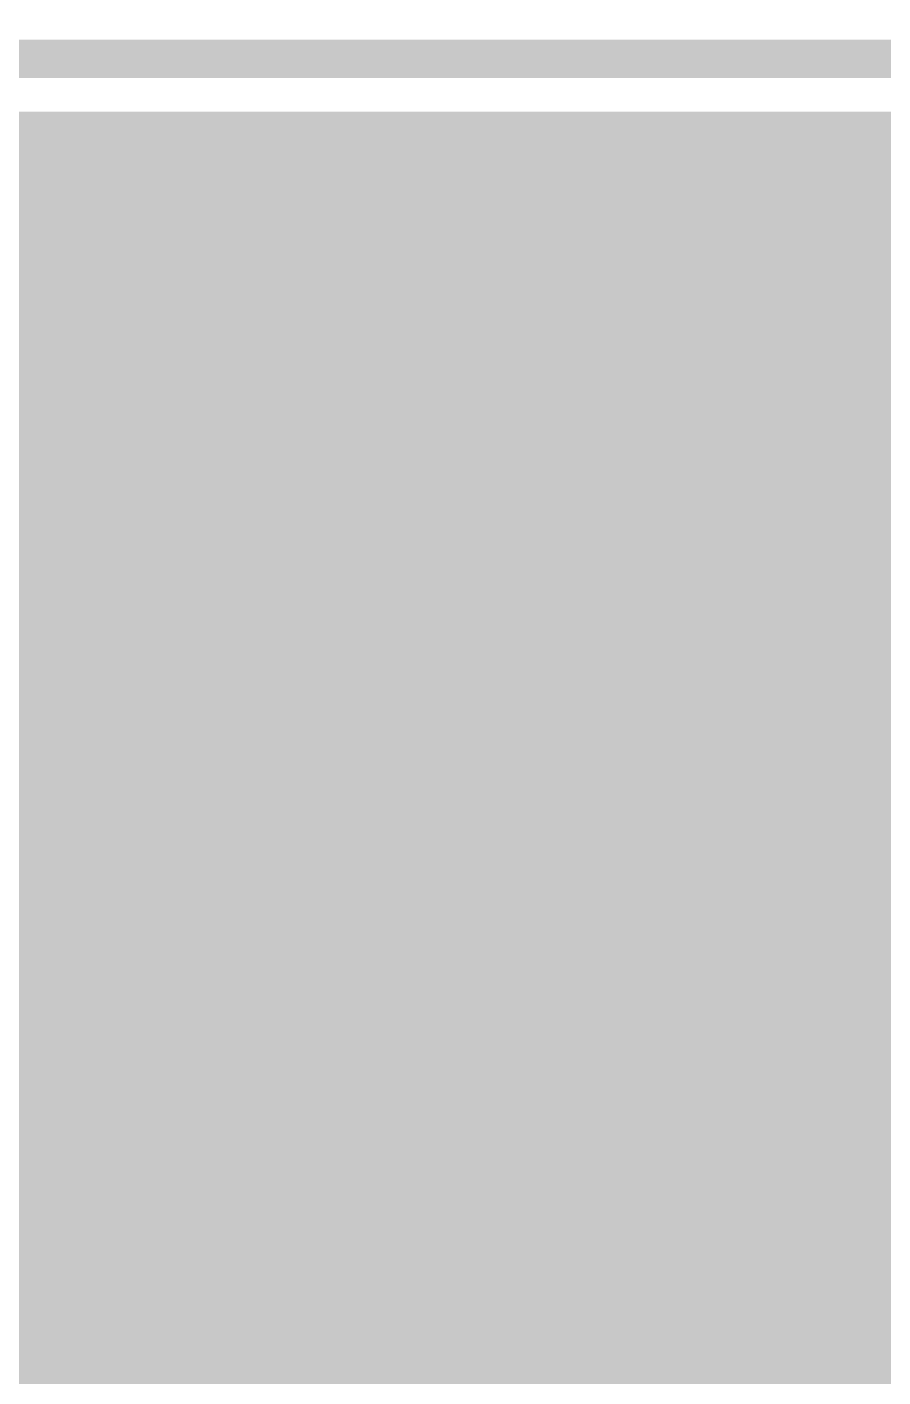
# Model space of a CAD drawing. Extents: x -72 to 72, y -47 to 50.
# Drawn here: x 50.36 to 55.99, y 9.32 to 18.21 of the extents above; entities that cross this region are included whole.
import ezdxf

# ---------------------------------------------------------------- set-up
doc = ezdxf.new("R2010")
doc.units = 0
doc.header["$MEASUREMENT"] = 0
doc.layers.get('0').update_dxf_attribs({"linetype": 'CONTINUOUS'})
for name, color, linetype in [('22-303-0_BOT', 7, 'CONTINUOUS'), ('22-303-0_DRD', 7, 'CONTINUOUS'), ('22-303-0_GND', 6, 'CONTINUOUS'), ('22-303-0_IN1', 4, 'CONTINUOUS'), ('22-303-0_IN2', 3, 'CONTINUOUS'), ('22-303-0_PWR', 5, 'CONTINUOUS'), ('22-303-0_SMB', 10, 'CONTINUOUS'), ('22-303-0_SMT', 14, 'CONTINUOUS'), ('22-303-0_SPB', 9, 'CONTINUOUS'), ('22-303-0_SPT', 12, 'CONTINUOUS'), ('22-303-0_SSB', 11, 'CONTINUOUS'), ('22-303-0_SST', 13, 'CONTINUOUS'), ('22-303-0_TOP', 8, 'CONTINUOUS'), ('THRUHOLE_TAP', 7, 'CONTINUOUS')]:
    doc.layers.add(name, color=color, linetype=linetype)

# ---------------------------------------------------------------- blocks, each defined once
blk = doc.blocks.new('RECTANGLE_9')
blk.add_solid([(0.508, 0.9017), (0.508, -0.9017), (-0.508, 0.9017), (-0.508, -0.9017)])
blk = doc.blocks.new('ROUND_48')
at = {"const_width": 0.29972}
blk.add_lwpolyline([(-0.14986, 0, 1), (0.14986, 0, 1)], format="xyb", close=True, dxfattribs=at)
blk = doc.blocks.new('ROUND_83')
at = {"const_width": 0.50038}
blk.add_lwpolyline([(-0.25019, 0, 1), (0.25019, 0, 1)], format="xyb", close=True, dxfattribs=at)
blk = doc.blocks.new('RECTANGLE_7')
blk.add_solid([(0.8001, 1.6002), (0.8001, -1.6002), (-0.8001, 1.6002), (-0.8001, -1.6002)])
blk = doc.blocks.new('RECTANGLE_35')
blk.add_solid([(0.82423, 0.22479), (0.82423, -0.22479), (-0.82423, 0.22479), (-0.82423, -0.22479)])
blk = doc.blocks.new('ROUND_95')
at = {"const_width": 0.10033}
blk.add_lwpolyline([(-0.050164, 0, 1), (0.050164, 0, 1)], format="xyb", close=True, dxfattribs=at)

msp = doc.modelspace()

# ---------------------------------------------------------------- linework, layer by layer
at = {"layer": '22-303-0_BOT'}
for points, const_width in [([(70.612, 16.891), (45.339, 16.891)], 0.254), ([(50.419, 16.891), (50.419, -4.953)], 0.254), ([(50.6476, 16.891), (50.6476, -4.953)], 0.254), ([(50.8762, 16.891), (50.8762, -4.953)], 0.254), ([(51.1048, 16.891), (51.1048, -4.953)], 0.254), ([(51.3334, 16.891), (51.3334, -4.953)], 0.254), ([(51.562, 16.891), (51.562, -4.953)], 0.254), ([(51.7906, 16.891), (51.7906, -4.953)], 0.254), ([(52.0192, 16.891), (52.0192, -4.953)], 0.254), ([(52.2478, 16.891), (52.2478, 15.77594)], 0.254), ([(52.4764, 16.891), (52.4764, 16.10868)], 0.254), ([(52.705, 16.891), (52.705, 16.21282)], 0.254), ([(52.9336, 16.891), (52.9336, 16.21536)], 0.254), ([(53.1622, 16.891), (53.1622, 16.12646)], 0.254), ([(53.3908, 16.891), (53.3908, 15.85214)], 0.254), ([(53.6194, 16.891), (53.6194, 13.7668)], 0.254), ([(53.848, 16.891), (53.848, 13.81252)], 0.254), ([(54.0766, 16.891), (54.0766, 14.5415)], 0.254), ([(54.3052, 16.891), (54.3052, 14.5415)], 0.254), ([(54.5338, 16.891), (54.5338, 14.5415)], 0.254), ([(54.7624, 16.891), (54.7624, 14.5415)], 0.254), ([(54.991, 16.891), (54.991, 14.5415)], 0.254), ([(55.2196, 16.891), (55.2196, 14.5415)], 0.254), ([(55.4482, 16.891), (55.4482, 14.5415)], 0.254), ([(55.6768, 16.891), (55.6768, 2.4765)], 0.254), ([(55.9054, 16.891), (55.9054, 2.4765)], 0.254), ([(70.612, 16.764), (42.5704, 16.764)], 0.254), ([(57.88152, 16.5354), (42.5704, 16.5354)], 0.254), ([(57.64276, 16.3068), (42.5704, 16.3068)], 0.254), ([(52.43576, 16.0782), (42.5704, 16.0782)], 0.254), ([(57.56656, 16.0782), (53.22824, 16.0782)], 0.254), ([(52.2732, 15.8496), (42.5704, 15.8496)], 0.254), ([(57.5818, 15.8496), (53.3908, 15.8496)], 0.254), ([(52.22748, 15.621), (42.5704, 15.621)], 0.254), ([(57.6961, 15.621), (53.43652, 15.621)], 0.254), ([(52.2478, 15.46606), (52.2478, 7.26694)], 0.254), ([(52.2732, 15.3924), (42.5704, 15.3924)], 0.254), ([(57.71896, 15.3924), (53.3908, 15.3924)], 0.254), ([(53.3908, 15.38986), (53.3908, 13.60424)], 0.254), ([(52.43576, 15.1638), (42.5704, 15.1638)], 0.254), ([(52.4764, 15.13078), (52.4764, 7.59968)], 0.254), ([(53.1622, 15.113), (53.1622, 11.49858)], 0.254), ([(57.58688, 15.1638), (53.22824, 15.1638)], 0.254), ([(52.705, 15.02918), (52.705, 7.70382)], 0.254), ([(52.9336, 15.0241), (52.9336, 11.36904)], 0.254), ([(57.56402, 14.9352), (42.5704, 14.9352)], 0.254), ([(57.63006, 14.7066), (42.5704, 14.7066)], 0.254), ([(54.0258, 14.478), (42.5704, 14.478)], 0.254), ([(55.6514, 14.5415), (54.0258, 14.5415)], 0.254), ([(54.0258, 14.5415), (54.0258, 13.8303)], 0.254), ([(55.6514, 14.5415), (55.6514, 12.1285)], 0.254), ([(57.3786, 14.478), (55.6514, 14.478)], 0.254), ([(54.0258, 14.2494), (42.5704, 14.2494)], 0.254), ([(57.3786, 14.2494), (55.6514, 14.2494)], 0.254), ([(54.0258, 14.0208), (42.5704, 14.0208)], 0.254), ([(57.3786, 14.0208), (55.6514, 14.0208)], 0.254), ([(53.69306, 13.7922), (42.5704, 13.7922)], 0.254), ([(54.0258, 13.8303), (53.975, 13.8303)], 0.254), ([(57.3786, 13.7922), (55.6514, 13.7922)], 0.254), ([(53.35778, 13.5636), (44.05122, 13.5636)], 0.254), ([(57.3786, 13.5636), (55.6514, 13.5636)], 0.254), ([(54.8386, 13.335), (53.975, 13.335), (53.848, 13.208)], 0.381), ([(53.25618, 13.335), (44.23664, 13.335)], 0.254), ([(57.3786, 13.335), (55.6514, 13.335)], 0.254), ([(53.2511, 13.1064), (44.29252, 13.1064)], 0.254), ([(57.3786, 13.1064), (55.6514, 13.1064)], 0.254), ([(53.34, 12.8778), (44.25696, 12.8778)], 0.254), ([(57.3786, 12.8778), (55.6514, 12.8778)], 0.254), ([(53.3908, 12.81176), (53.3908, 11.52398)], 0.254), ([(53.61686, 12.6492), (44.10964, 12.6492)], 0.254), ([(53.6194, 12.6492), (53.6194, 11.45794)], 0.254), ([(53.848, 12.60348), (53.848, 11.24966)], 0.254), ([(54.0258, 12.62888), (54.0258, 12.1285)], 0.254), ([(57.3786, 12.6492), (55.6514, 12.6492)], 0.254), ([(54.0258, 12.4206), (43.77436, 12.4206)], 0.254), ([(57.3786, 12.4206), (55.6514, 12.4206)], 0.254), ([(54.0258, 12.192), (43.77182, 12.192)], 0.254), ([(57.3786, 12.192), (55.6514, 12.192)], 0.254), ([(55.6514, 12.1285), (54.0258, 12.1285)], 0.254), ([(54.0766, 12.1285), (54.0766, 11.3665)], 0.254), ([(54.3052, 12.1285), (54.3052, 11.3665)], 0.254), ([(54.5338, 12.1285), (54.5338, 11.3665)], 0.254), ([(54.7624, 12.1285), (54.7624, 11.3665)], 0.254), ([(54.991, 12.1285), (54.991, 11.3665)], 0.254), ([(55.2196, 12.1285), (55.2196, 11.3665)], 0.254), ([(55.4482, 12.1285), (55.4482, 11.3665)], 0.254), ([(70.612, 11.9634), (44.13504, 11.9634)], 0.254), ([(70.612, 11.7348), (44.26458, 11.7348)], 0.254), ([(53.18506, 11.5062), (44.28998, 11.5062)], 0.254), ([(70.612, 11.5062), (53.49494, 11.5062)], 0.254), ([(55.6514, 11.3665), (54.0258, 11.3665)], 0.254), ([(54.0258, 11.3665), (54.0258, 10.93724)], 0.254), ([(55.6514, 11.3665), (55.6514, 8.9535)], 0.254), ([(52.84978, 11.2776), (44.22394, 11.2776)], 0.254), ([(54.0258, 11.2776), (53.82768, 11.2776)], 0.254), ([(57.3786, 11.2776), (55.6514, 11.2776)], 0.254), ([(52.74818, 11.049), (44.01566, 11.049)], 0.254), ([(54.0258, 11.049), (53.93182, 11.049)], 0.254), ([(53.93436, 11.02614), (54.0258, 10.93724)], 0.254), ([(57.3786, 11.049), (55.6514, 11.049)], 0.254), ([(53.34, 10.922), (54.102, 10.16), (54.8386, 10.16)], 0.381), ([(52.7431, 10.8204), (44.00804, 10.8204)], 0.254), ([(57.3786, 10.8204), (55.6514, 10.8204)], 0.254), ([(52.832, 10.5918), (44.13758, 10.5918)], 0.254), ([(57.3786, 10.5918), (55.6514, 10.5918)], 0.254), ([(52.9336, 10.47496), (52.9336, 7.70636)], 0.254), ([(53.10886, 10.3632), (44.16298, 10.3632)], 0.254), ([(53.1622, 10.34288), (53.1622, 7.61746)], 0.254), ([(53.23332, 10.3251), (53.75148, 9.80948)], 0.254), ([(57.3786, 10.3632), (55.6514, 10.3632)], 0.254), ([(53.42636, 10.1346), (44.09694, 10.1346)], 0.254), ([(53.3908, 10.17016), (53.3908, 7.34314)], 0.254), ([(57.3786, 10.1346), (55.6514, 10.1346)], 0.254), ([(53.6194, 9.94156), (53.6194, 1.88722)], 0.254), ([(53.65496, 9.906), (44.41952, 9.906)], 0.254), ([(57.3786, 9.906), (55.6514, 9.906)], 0.254), ([(53.99024, 9.6774), (44.41952, 9.6774)], 0.254), ([(53.848, 9.73328), (53.848, 7.56666)], 0.254), ([(54.0258, 9.66978), (54.0258, 8.9535)], 0.254), ([(57.3786, 9.6774), (55.6514, 9.6774)], 0.254), ([(54.0258, 9.4488), (44.41952, 9.4488)], 0.254), ([(57.3786, 9.4488), (55.6514, 9.4488)], 0.254), ([(54.0258, 9.2202), (44.41952, 9.2202)], 0.254), ([(57.3786, 9.2202), (55.6514, 9.2202)], 0.254)]:
    msp.add_lwpolyline(points, dxfattribs=dict(at, const_width=const_width))
at = {"layer": '22-303-0_BOT', "const_width": 0.254}
for points in [[(52.832, 16.22552, 0.4142136), (52.22748, 15.621)], [(53.43652, 15.621, 0.4142136), (52.832, 16.22552)], [(52.22748, 15.621, 0.4142136), (52.832, 15.01648)], [(52.832, 15.01648, 0.4142136), (53.43652, 15.621)], [(53.84292, 13.81252, 0.4117554), (53.24348, 13.208)], [(53.975, 13.8303, 0.0610092), (53.85547, 13.81566)], [(53.24348, 13.208, 0.4142136), (53.848, 12.60348)], [(53.848, 12.60348, 0.074608), (54.02542, 12.6301)], [(53.34, 11.52652, 0.4142136), (52.73548, 10.922)], [(53.93436, 11.02614, 0.3642757), (53.34, 11.52652)], [(52.73548, 10.922, 0.3633124), (53.23332, 10.3251)], [(53.75148, 9.80948, 0.1591205), (54.02586, 9.67017)]]:
    msp.add_lwpolyline(points, format="xyb", dxfattribs=at)
at = {"layer": '22-303-0_DRD', "const_width": 0.254}
for points in [[(46.40072, 18.00098), (69.99986, 18.00098)], [(53.467, 16.256), (52.197, 14.986)], [(53.467, 14.986), (52.197, 16.256)], [(54.483, 13.843), (53.213, 12.573)], [(54.483, 12.573), (53.213, 13.843)], [(53.975, 11.557), (52.705, 10.287)], [(53.975, 10.287), (52.705, 11.557)], [(54.483, 9.398), (53.213, 8.128)], [(54.483, 8.128), (53.213, 9.398)], [(55.626, 9.398), (54.356, 8.128)], [(55.626, 8.128), (54.356, 9.398)]]:
    msp.add_lwpolyline(points, dxfattribs=at)
at = {"layer": '22-303-0_GND', "const_width": 0.254}
msp.add_lwpolyline([(46.40072, 18.00098), (69.99986, 18.00098)], dxfattribs=at)
at = {"layer": '22-303-0_IN1'}
for points, const_width in [([(34.163, 24.003), (41.783, 18.796), (43.561, 17.018), (60.452, 17.018), (60.79236, 16.6878), (60.79236, 15.19936)], 1.27), ([(34.163, 24.003), (41.783, 18.796), (43.561, 17.018), (60.452, 17.018), (60.79236, 16.6878), (60.79236, 15.19936)], 1.27), ([(61.595, 17.5006), (41.9227, 17.5006)], 0.254), ([(61.595, 17.526), (45.339, 17.526)], 0.254), ([(50.292, 17.526), (50.292, 14.732)], 0.254), ([(50.5206, 17.526), (50.5206, 14.732)], 0.254), ([(50.7492, 17.526), (50.7492, 14.732)], 0.254), ([(50.9778, 17.526), (50.9778, 14.732)], 0.254), ([(51.2064, 17.526), (51.2064, 14.732)], 0.254), ([(51.435, 17.526), (51.435, 14.732)], 0.254), ([(51.6636, 17.526), (51.6636, 14.732)], 0.254), ([(51.8922, 17.526), (51.8922, 14.732)], 0.254), ([(52.1208, 17.526), (52.1208, 14.732)], 0.254), ([(52.3494, 17.526), (52.3494, 15.98422)], 0.254), ([(52.578, 17.526), (52.578, 16.16964)], 0.254), ([(52.8066, 17.526), (52.8066, 16.22552)], 0.254), ([(53.0352, 17.526), (53.0352, 16.18996)], 0.254), ([(53.2638, 17.526), (53.2638, 16.04264)], 0.254), ([(53.4924, 17.526), (53.4924, 14.732)], 0.254), ([(53.721, 17.526), (53.721, 14.732)], 0.254), ([(53.9496, 17.526), (53.9496, 14.732)], 0.254), ([(54.1782, 17.526), (54.1782, 14.732)], 0.254), ([(54.4068, 17.526), (54.4068, 14.732)], 0.254), ([(54.6354, 17.526), (54.6354, 14.732)], 0.254), ([(54.864, 17.526), (54.864, 14.732)], 0.254), ([(55.0926, 17.526), (55.0926, 14.732)], 0.254), ([(55.3212, 17.526), (55.3212, 14.732)], 0.254), ([(55.5498, 17.526), (55.5498, 14.732)], 0.254), ([(55.7784, 17.526), (55.7784, 14.732)], 0.254), ([(56.007, 17.526), (56.007, 14.732)], 0.254), ([(61.595, 17.272), (42.25544, 17.272)], 0.254), ([(61.595, 17.0434), (42.58818, 17.0434)], 0.254), ([(61.595, 16.8148), (42.92092, 16.8148)], 0.254), ([(61.595, 16.5862), (43.25366, 16.5862)], 0.254), ([(61.595, 16.3576), (43.5864, 16.3576)], 0.254), ([(52.50434, 16.129), (43.91914, 16.129)], 0.254), ([(61.595, 16.129), (53.15966, 16.129)], 0.254), ([(52.29606, 15.9004), (44.25188, 15.9004)], 0.254), ([(61.595, 15.9004), (53.36794, 15.9004)], 0.254), ([(52.23002, 15.6718), (48.68164, 15.6718)], 0.254), ([(61.595, 15.6718), (53.43398, 15.6718)], 0.254), ([(52.25288, 15.4432), (48.82896, 15.4432)], 0.254), ([(61.595, 15.4432), (53.40858, 15.4432)], 0.254), ([(52.3494, 15.25778), (52.3494, 14.732)], 0.254), ([(52.38496, 15.2146), (48.86452, 15.2146)], 0.254), ([(53.2638, 15.19682), (53.2638, 14.732)], 0.254), ([(61.595, 15.2146), (53.27904, 15.2146)], 0.254), ([(52.578, 15.07236), (52.578, 14.732)], 0.254), ([(52.8066, 15.01648), (52.8066, 14.732)], 0.254), ([(53.0352, 15.05204), (53.0352, 14.732)], 0.254), ([(61.595, 14.986), (48.80864, 14.986)], 0.254), ([(56.769, 14.732), (48.58766, 14.732)], 0.254), ([(61.595, 14.7574), (48.62322, 14.7574)], 0.254)]:
    msp.add_lwpolyline(points, dxfattribs=dict(at, const_width=const_width))
at = {"layer": '22-303-0_IN1', "const_width": 0.254}
for points in [[(52.832, 16.22552, 0.4142136), (52.22748, 15.621)], [(53.43652, 15.621, 0.4142136), (52.832, 16.22552)], [(52.22748, 15.621, 0.4142136), (52.832, 15.01648)], [(52.832, 15.01648, 0.4142136), (53.43652, 15.621)]]:
    msp.add_lwpolyline(points, format="xyb", dxfattribs=at)
at = {"layer": '22-303-0_IN2'}
for points, const_width in [([(70.612, 16.891), (45.339, 16.891)], 0.254), ([(50.419, 16.891), (50.419, 16.6624)], 0.254), ([(50.6476, 16.891), (50.6476, 16.6624)], 0.254), ([(50.8762, 16.891), (50.8762, 16.6624)], 0.254), ([(51.1048, 16.891), (51.1048, 16.6624)], 0.254), ([(51.3334, 16.891), (51.3334, 16.6624)], 0.254), ([(51.562, 16.891), (51.562, 16.6624)], 0.254), ([(51.7906, 16.891), (51.7906, 16.6624)], 0.254), ([(52.0192, 16.891), (52.0192, 16.6624)], 0.254), ([(52.2478, 16.891), (52.2478, 16.65986)], 0.254), ([(52.4764, 16.891), (52.4764, 16.55064)], 0.254), ([(52.705, 16.891), (52.705, 16.32204)], 0.254), ([(52.9336, 16.891), (52.9336, 16.21536)], 0.254), ([(53.1622, 16.891), (53.1622, 16.12646)], 0.254), ([(53.3908, 16.891), (53.3908, 15.85214)], 0.254), ([(53.6194, 16.891), (53.6194, 13.7668)], 0.254), ([(53.848, 16.891), (53.848, 13.81252)], 0.254), ([(54.0766, 16.891), (54.0766, 13.7668)], 0.254), ([(54.3052, 16.891), (54.3052, 13.60424)], 0.254), ([(54.5338, 16.891), (54.5338, 7.81558)], 0.254), ([(54.7624, 16.891), (54.7624, 7.7343)], 0.254), ([(54.991, 16.891), (54.991, 7.7343)], 0.254), ([(55.2196, 16.891), (55.2196, 7.7343)], 0.254), ([(55.4482, 16.891), (55.4482, 7.7343)], 0.254), ([(55.6768, 16.891), (55.6768, 7.7343)], 0.254), ([(55.9054, 16.891), (55.9054, 7.7343)], 0.254), ([(70.612, 16.764), (44.13504, 16.764)], 0.254), ([(52.197, 16.6624), (47.117, 16.6624)], 0.254), ([(52.4891, 16.53794), (52.80152, 16.22552)], 0.254), ([(57.88152, 16.5354), (52.49164, 16.5354)], 0.254), ([(57.64276, 16.3068), (52.72024, 16.3068)], 0.254), ([(32.512, 5.08), (40.513, 5.08), (45.339, 9.906), (45.339, 14.478), (47.117, 16.256), (52.197, 16.256), (52.832, 15.621)], 0.2032), ([(52.832, 16.22552), (52.80156, 16.22475)], 0.254), ([(57.56656, 16.0782), (53.22824, 16.0782)], 0.254), ([(52.02936, 15.8496), (47.28464, 15.8496), (45.7454, 14.31036)], 0.254), ([(50.419, 15.8496), (50.419, 5.01904)], 0.254), ([(50.6476, 15.8496), (50.6476, 5.24764)], 0.254), ([(50.8762, 15.8496), (50.8762, 5.44576)], 0.254), ([(51.1048, 15.8496), (51.1048, 5.4864)], 0.254), ([(51.3334, 15.8496), (51.3334, 5.4864)], 0.254), ([(51.562, 15.8496), (51.562, 5.4864)], 0.254), ([(51.7906, 15.8496), (51.7906, 5.4864)], 0.254), ([(52.0192, 15.8496), (52.0192, 5.4864)], 0.254), ([(52.02936, 15.8496), (52.22748, 15.64894)], 0.254), ([(57.5818, 15.8496), (53.3908, 15.8496)], 0.254), ([(52.22748, 15.621), (47.05604, 15.621)], 0.254), ([(52.22748, 15.64894), (52.22684, 15.621)], 0.254), ([(57.6961, 15.621), (53.43652, 15.621)], 0.254), ([(52.2478, 15.46606), (52.2478, 7.26694)], 0.254), ([(52.2732, 15.3924), (46.82744, 15.3924)], 0.254), ([(57.71896, 15.3924), (53.3908, 15.3924)], 0.254), ([(53.3908, 15.38986), (53.3908, 13.60424)], 0.254), ([(52.43576, 15.1638), (46.59884, 15.1638)], 0.254), ([(52.4764, 15.13078), (52.4764, 7.59968)], 0.254), ([(53.1622, 15.113), (53.1622, 11.49858)], 0.254), ([(57.58688, 15.1638), (53.22824, 15.1638)], 0.254), ([(52.705, 15.02918), (52.705, 7.70382)], 0.254), ([(52.9336, 15.0241), (52.9336, 11.36904)], 0.254), ([(57.56402, 14.9352), (46.37024, 14.9352)], 0.254), ([(57.63006, 14.7066), (46.14164, 14.7066)], 0.254), ([(57.83834, 14.478), (45.91304, 14.478)], 0.254), ([(61.7601, 14.2494), (45.7454, 14.2494)], 0.254), ([(61.7601, 14.0208), (45.7454, 14.0208)], 0.254), ([(53.69306, 13.7922), (45.7454, 13.7922)], 0.254), ([(61.7601, 13.7922), (54.00294, 13.7922)], 0.254), ([(53.35778, 13.5636), (45.7454, 13.5636)], 0.254), ([(61.7601, 13.5636), (54.33568, 13.5636)], 0.254), ([(53.25618, 13.335), (45.7454, 13.335)], 0.254), ([(61.7601, 13.335), (54.43982, 13.335)], 0.254), ([(53.2511, 13.1064), (45.7454, 13.1064)], 0.254), ([(61.7601, 13.1064), (54.44236, 13.1064)], 0.254), ([(53.34, 12.8778), (45.7454, 12.8778)], 0.254), ([(61.7601, 12.8778), (54.35346, 12.8778)], 0.254), ([(53.3908, 12.81176), (53.3908, 11.52398)], 0.254), ([(54.3052, 12.81176), (54.3052, 7.84098)], 0.254), ([(53.61686, 12.6492), (45.7454, 12.6492)], 0.254), ([(53.6194, 12.6492), (53.6194, 11.45794)], 0.254), ([(53.848, 12.60348), (53.848, 11.24966)], 0.254), ([(54.0766, 12.6492), (54.0766, 7.77494)], 0.254), ([(61.7601, 12.6492), (54.07914, 12.6492)], 0.254), ([(61.7601, 12.4206), (45.7454, 12.4206)], 0.254), ([(67.11696, 12.192), (45.7454, 12.192)], 0.254), ([(66.88836, 11.9634), (45.7454, 11.9634)], 0.254), ([(64.24676, 11.7348), (45.7454, 11.7348)], 0.254), ([(53.18506, 11.5062), (45.7454, 11.5062)], 0.254), ([(64.01816, 11.5062), (53.49494, 11.5062)], 0.254), ([(52.84978, 11.2776), (45.7454, 11.2776)], 0.254), ([(63.78956, 11.2776), (53.82768, 11.2776)], 0.254), ([(52.74818, 11.049), (45.7454, 11.049)], 0.254), ([(63.56096, 11.049), (53.93182, 11.049)], 0.254), ([(52.7431, 10.8204), (45.7454, 10.8204)], 0.254), ([(63.33236, 10.8204), (53.93436, 10.8204)], 0.254), ([(52.832, 10.5918), (45.7454, 10.5918)], 0.254), ([(63.10376, 10.5918), (53.84546, 10.5918)], 0.254), ([(53.848, 10.59434), (53.848, 7.56666)], 0.254), ([(52.9336, 10.47496), (52.9336, 7.70636)], 0.254), ([(53.6194, 10.38606), (53.6194, 4.73964)], 0.254), ([(53.10886, 10.3632), (45.7454, 10.3632)], 0.254), ([(53.1622, 10.34288), (53.1622, 7.61746)], 0.254), ([(53.3908, 10.32002), (53.3908, 7.34314)], 0.254), ([(62.87516, 10.3632), (53.57114, 10.3632)], 0.254), ([(62.64656, 10.1346), (45.7454, 10.1346)], 0.254), ([(62.41796, 9.906), (45.7454, 9.906)], 0.254), ([(62.18936, 9.6774), (45.67428, 9.6774)], 0.254), ([(61.96076, 9.4488), (45.45584, 9.4488)], 0.254), ([(61.73216, 9.2202), (45.22724, 9.2202)], 0.254)]:
    msp.add_lwpolyline(points, dxfattribs=dict(at, const_width=const_width))
at = {"layer": '22-303-0_IN2', "const_width": 0.254}
for points in [[(52.48402, 16.54302, 0.1989124), (52.197, 16.66191)], [(53.43652, 15.621, 0.4142136), (52.832, 16.22552)], [(52.22748, 15.621, 0.4142136), (52.832, 15.01648)], [(52.832, 15.01648, 0.4142136), (53.43652, 15.621)], [(53.848, 13.81252, 0.4142136), (53.24348, 13.208)], [(54.45252, 13.208, 0.4142136), (53.848, 13.81252)], [(53.24348, 13.208, 0.4142136), (53.848, 12.60348)], [(53.848, 12.60348, 0.4142136), (54.45252, 13.208)], [(53.34, 11.52652, 0.4142136), (52.73548, 10.922)], [(53.94452, 10.922, 0.4142136), (53.34, 11.52652)], [(52.73548, 10.922, 0.4142136), (53.34, 10.31748)], [(53.34, 10.31748, 0.4142136), (53.94452, 10.922)]]:
    msp.add_lwpolyline(points, format="xyb", dxfattribs=at)
at = {"layer": '22-303-0_PWR', "const_width": 0.254}
msp.add_lwpolyline([(46.40072, 18.00098), (69.99986, 18.00098)], dxfattribs=at)
at = {"layer": '22-303-0_SMB', "const_width": 0.254}
for points in [[(52.07, 17.272), (43.18, 17.272), (43.18, 13.843)], [(50.3682, 17.272), (50.3682, -5.461)], [(50.5968, 17.272), (50.5968, -5.461)], [(50.8254, 17.272), (50.8254, -5.461)], [(51.054, 17.272), (51.054, -5.461)], [(51.2826, 17.272), (51.2826, -5.461)], [(51.5112, 17.272), (51.5112, -5.461)], [(51.7398, 17.272), (51.7398, -5.461)], [(51.9684, 17.272), (51.9684, -5.461)], [(52.07, 17.272), (52.07, 14.478)], [(52.07, 17.0434), (43.18, 17.0434)], [(52.07, 16.8148), (43.18, 16.8148)], [(52.07, 16.5862), (43.18, 16.5862)], [(52.07, 16.3576), (43.18, 16.3576)], [(52.07, 16.129), (43.18, 16.129)], [(52.07, 15.9004), (43.18, 15.9004)], [(52.07, 15.6718), (43.18, 15.6718)], [(52.07, 15.4432), (43.18, 15.4432)], [(52.07, 15.2146), (43.18, 15.2146)], [(52.07, 14.986), (43.18, 14.986)], [(52.07, 14.7574), (43.18, 14.7574)], [(52.07, 14.5288), (43.18, 14.5288)], [(53.086, 14.478), (52.07, 14.478)], [(52.197, 14.478), (52.197, 8.001)], [(52.4256, 14.478), (52.4256, 11.811)], [(52.6542, 14.478), (52.6542, 11.811)], [(52.8828, 14.478), (52.8828, 11.811)], [(53.086, 14.478), (53.086, 11.811)], [(53.086, 14.3002), (43.18, 14.3002)], [(53.086, 14.0716), (43.18, 14.0716)], [(53.086, 13.843), (44.577, 13.843)], [(53.086, 13.6144), (44.577, 13.6144)], [(53.086, 13.3858), (44.577, 13.3858)], [(53.086, 13.1572), (44.577, 13.1572)], [(53.086, 12.9286), (44.577, 12.9286)], [(53.086, 12.7), (44.577, 12.7)], [(53.086, 12.4714), (44.577, 12.4714)], [(53.086, 12.2428), (44.577, 12.2428)], [(53.086, 12.0142), (44.577, 12.0142)], [(52.324, 11.811), (52.324, 8.001)], [(53.086, 11.811), (52.324, 11.811)], [(52.324, 11.7856), (44.577, 11.7856)], [(52.324, 11.557), (44.577, 11.557)], [(52.324, 11.3284), (44.577, 11.3284)], [(52.324, 11.0998), (44.577, 11.0998)], [(52.324, 10.8712), (44.577, 10.8712)], [(52.324, 10.6426), (44.577, 10.6426)], [(52.324, 10.414), (44.577, 10.414)], [(52.324, 10.1854), (44.577, 10.1854)], [(52.324, 9.9568), (44.577, 9.9568)], [(52.324, 9.7282), (44.577, 9.7282)], [(52.324, 9.4996), (44.577, 9.4996)], [(52.324, 9.271), (44.577, 9.271)]]:
    msp.add_lwpolyline(points, dxfattribs=at)
at = {"layer": '22-303-0_SSB', "const_width": 0.1524}
for points in [[(59.182, 11.938), (59.182, 14.732), (53.848, 14.732), (53.848, 11.938), (59.182, 11.938)], [(59.182, 8.763), (59.182, 11.557), (53.848, 11.557), (53.848, 8.763), (59.182, 8.763)]]:
    msp.add_lwpolyline(points, dxfattribs=at)
at = {"layer": '22-303-0_SST'}
for points, const_width in [([(52.48402, 7.84098), (52.48402, 16.28902), (46.95952, 16.28902), (46.6344, 15.9639), (46.30928, 16.28902), (44.3611, 16.28902), (44.03598, 15.9639), (44.03598, 7.84098), (52.48402, 7.84098)], 0.20066), ([(55.38724, 15.70736), (55.38724, 15.99692), (54.51602, 15.99692), (53.21808, 14.69898), (53.21808, 9.40308), (55.3974, 9.40308), (55.3974, 9.74344)], 0.1524)]:
    msp.add_lwpolyline(points, dxfattribs=dict(at, const_width=const_width))
at = {"layer": '22-303-0_SST', "const_width": 0.1524}
for points in [[(56.515, 15.8496, 0.4142136), (53.3654, 12.7)], [(53.3654, 12.7, 0.4142136), (56.515, 9.5504)]]:
    msp.add_lwpolyline(points, format="xyb", dxfattribs=at)
at = {"layer": '22-303-0_TOP'}
for points, const_width in [([(62.865, 13.335), (62.865, 16.256), (61.849, 17.272), (55.245, 17.272), (53.975, 16.002), (53.975, 15.24), (53.07584, 14.34084), (51.31054, 14.34084)], 0.381), ([(54.16296, 16.891), (45.339, 16.891)], 0.254), ([(50.419, 16.891), (50.419, 16.16964)], 0.254), ([(50.6476, 16.891), (50.6476, 16.16964)], 0.254), ([(50.8762, 16.891), (50.8762, 16.16964)], 0.254), ([(51.1048, 16.891), (51.1048, 16.16964)], 0.254), ([(51.3334, 16.891), (51.3334, 16.16964)], 0.254), ([(51.562, 16.891), (51.562, 16.16964)], 0.254), ([(51.7906, 16.891), (51.7906, 16.16964)], 0.254), ([(52.0192, 16.891), (52.0192, 16.16964)], 0.254), ([(52.2478, 16.891), (52.2478, 16.16964)], 0.254), ([(52.4764, 16.891), (52.4764, 16.10868)], 0.254), ([(52.705, 16.891), (52.705, 16.21282)], 0.254), ([(52.9336, 16.891), (52.9336, 16.21536)], 0.254), ([(53.1622, 16.891), (53.1622, 16.12646)], 0.254), ([(53.3908, 16.891), (53.3908, 15.85214)], 0.254), ([(53.6194, 16.891), (53.6194, 16.34744)], 0.254), ([(54.16296, 16.891), (53.62956, 16.35506)], 0.254), ([(53.848, 16.891), (53.848, 16.57604)], 0.254), ([(54.0766, 16.891), (54.0766, 16.80464)], 0.254), ([(54.03596, 16.764), (44.00804, 16.764)], 0.254), ([(53.80736, 16.5354), (44.23664, 16.5354)], 0.254), ([(53.58384, 16.3068), (44.46524, 16.3068)], 0.254), ([(52.4383, 16.16964), (50.18024, 16.16964)], 0.254), ([(51.31054, 16.16964), (51.31054, 15.63878)], 0.254), ([(52.4383, 16.16964), (52.4383, 16.08074)], 0.254), ([(53.48478, 16.0782), (53.22824, 16.0782)], 0.254), ([(53.4797, 16.002), (53.4797, 15.44574)], 0.254), ([(53.4797, 15.8496), (53.3908, 15.8496)], 0.254), ([(49.276, 13.843), (49.276, 15.113), (49.80178, 15.63878), (51.31054, 15.63878)], 0.381), ([(60.452, 15.113), (60.36564, 15.19936), (56.515, 15.19936)], 1.27), ([(60.452, 15.113), (60.36564, 15.19936), (56.515, 15.19936)], 1.27), ([(50.18024, 15.63878), (51.31054, 15.63878)], 0.254), ([(53.4797, 15.621), (53.43652, 15.621)], 0.254), ([(52.832, 15.621), (52.197, 14.986), (51.31308, 14.986), (51.31054, 14.98854)], 0.2032), ([(53.4797, 15.44574), (53.35778, 15.32382)], 0.254), ([(53.42636, 15.3924), (53.3908, 15.3924)], 0.254), ([(53.3908, 15.38986), (53.3908, 15.35684)], 0.254), ([(51.31054, 13.6906), (53.3146, 13.6906), (54.82336, 15.19936), (56.515, 15.19936)], 0.381), ([(51.31054, 13.6906), (50.2666, 13.6906), (50.165, 13.589), (50.165, 10.541), (50.2666, 10.4394), (51.31054, 10.4394)], 0.2032), ([(51.31054, 11.73988), (54.66588, 11.73988), (55.245, 12.319), (58.039, 12.319), (59.182, 11.176), (65.024, 11.176), (66.8655, 13.0175), (66.8655, 13.335)], 0.381), ([(51.31054, 12.39012), (54.42712, 12.39012), (54.991, 12.954), (58.293, 12.954), (59.436, 11.811), (63.881, 11.811), (64.86398, 12.79398), (64.86398, 13.335)], 0.381), ([(53.848, 13.208), (53.68036, 13.04036), (51.31054, 13.04036)], 0.381), ([(55.4101, 11.78306), (55.01894, 11.39444)], 0.254), ([(55.4101, 11.7348), (55.36184, 11.7348)], 0.254), ([(55.4101, 11.78306), (55.4101, 8.29564)], 0.254), ([(55.2196, 11.59256), (55.2196, 5.50164)], 0.254), ([(55.4101, 11.5062), (55.13324, 11.5062)], 0.254), ([(54.991, 11.3665), (54.991, 5.27304)], 0.254), ([(54.7624, 11.25474), (54.7624, 7.68604)], 0.254), ([(55.4101, 11.2776), (54.84368, 11.2776)], 0.254), ([(54.66588, 11.24458), (53.85054, 11.24458)], 0.254), ([(54.0766, 11.24458), (54.0766, 8.21944)], 0.254), ([(54.3052, 11.24458), (54.3052, 7.99084)], 0.254), ([(54.5338, 11.24458), (54.5338, 7.81558)], 0.254), ([(51.31054, 11.08964), (53.17236, 11.08964), (53.34, 10.922)], 0.381), ([(55.4101, 11.049), (53.93182, 11.049)], 0.254), ([(55.4101, 10.8204), (53.93436, 10.8204)], 0.254), ([(52.832, 10.59434), (52.4383, 10.59434)], 0.254), ([(52.4383, 10.59434), (52.4383, 10.56132)], 0.254), ([(52.832, 10.5918), (52.4383, 10.5918)], 0.254), ([(52.4383, 10.56132), (52.4383, 10.32002)], 0.254), ([(52.4764, 10.59434), (52.4764, 10.28446)], 0.254), ([(52.705, 10.59434), (52.705, 10.26414)], 0.254), ([(55.4101, 10.5918), (53.84546, 10.5918)], 0.254), ([(53.848, 10.59434), (53.848, 8.44804)], 0.254), ([(52.9336, 10.47496), (52.9336, 10.12444)], 0.254), ([(53.6194, 10.38606), (53.6194, 8.67664)], 0.254), ([(53.10886, 10.3632), (52.4383, 10.3632)], 0.254), ([(52.4383, 10.32002), (52.4383, 10.28446)], 0.254), ([(52.56784, 10.28446), (52.4383, 10.28446)], 0.254), ([(53.1622, 10.34288), (53.1622, 9.89584)], 0.254), ([(53.3908, 10.32002), (53.3908, 9.66724)], 0.254), ([(55.4101, 10.3632), (53.57114, 10.3632)], 0.254), ([(55.4101, 10.20064), (56.515, 10.20064)], 0.254), ([(52.9209, 10.1346), (53.43652, 9.62152)], 0.254), ([(55.4101, 10.1346), (52.92344, 10.1346)], 0.254), ([(54.356, 7.239), (53.086, 8.509), (53.086, 9.271), (52.56784, 9.78916), (51.31054, 9.78916)], 0.381), ([(55.4101, 9.906), (53.15204, 9.906)], 0.254), ([(55.4101, 9.6774), (53.38064, 9.6774)], 0.254), ([(55.4101, 9.4488), (53.54828, 9.4488)], 0.254), ([(53.5813, 9.271), (53.5813, 8.71474)], 0.254), ([(55.4101, 9.2202), (53.5813, 9.2202)], 0.254)]:
    msp.add_lwpolyline(points, dxfattribs=dict(at, const_width=const_width))
at = {"layer": '22-303-0_TOP', "const_width": 0.254}
for points in [[(53.62448, 16.35252, 0.1989124), (53.47929, 16.002)], [(53.62448, 16.35252, 0.1989124), (53.47929, 16.002)], [(52.832, 16.22552, 0.1789171), (52.43879, 16.08016)], [(53.43652, 15.621, 0.4142136), (52.832, 16.22552)], [(53.35778, 15.32382, 0.1293267), (53.43595, 15.621)], [(54.66588, 11.24458, 0.1989116), (55.01611, 11.38965)], [(53.94452, 10.922, 0.141815), (53.85105, 11.2449)], [(53.34, 10.31748, 0.4142136), (53.94452, 10.922)], [(52.832, 10.59434, 0.2547946), (53.34, 10.31748)], [(52.91582, 10.13968, 0.1979675), (52.56784, 10.28308)], [(52.91582, 10.13968, 0.1979675), (52.56784, 10.28308)], [(53.5813, 9.271, 0.1989124), (53.43623, 9.62123)]]:
    msp.add_lwpolyline(points, format="xyb", dxfattribs=at)

# ---------------------------------------------------------------- block references
at = {"layer": '22-303-0_BOT'}
for name, p in [('ROUND_48', (52.832, 15.621)), ('RECTANGLE_9', (54.8386, 13.335)), ('ROUND_48', (53.848, 13.208)), ('ROUND_48', (53.34, 10.922)), ('RECTANGLE_9', (54.8386, 10.16))]:
    msp.add_blockref(name, p, dxfattribs=at)
at = {"layer": '22-303-0_GND'}
for p in [(52.832, 15.621), (53.848, 13.208), (53.34, 10.922)]:
    msp.add_blockref('ROUND_83', p, dxfattribs=at)
at = {"layer": '22-303-0_IN1'}
for p in [(52.832, 15.621), (53.848, 13.208), (53.34, 10.922)]:
    msp.add_blockref('ROUND_48', p, dxfattribs=at)
at = {"layer": '22-303-0_IN2'}
for p in [(52.832, 15.621), (53.848, 13.208), (53.34, 10.922)]:
    msp.add_blockref('ROUND_48', p, dxfattribs=at)
at = {"layer": '22-303-0_PWR'}
for p in [(52.832, 15.621), (53.848, 13.208), (53.34, 10.922)]:
    msp.add_blockref('ROUND_83', p, dxfattribs=at)
at = {"layer": '22-303-0_SMB'}
for p in [(54.8386, 13.335), (54.8386, 10.16)]:
    msp.add_blockref('RECTANGLE_9', p, dxfattribs=at)
at = {"layer": '22-303-0_SMT'}
for name, p in [('RECTANGLE_7', (56.515, 15.19936)), ('RECTANGLE_35', (51.31054, 15.63878)), ('RECTANGLE_35', (51.31054, 14.98854)), ('RECTANGLE_35', (51.31054, 14.34084)), ('RECTANGLE_35', (51.31054, 13.6906)), ('RECTANGLE_35', (51.31054, 13.04036)), ('RECTANGLE_35', (51.31054, 12.39012)), ('RECTANGLE_35', (51.31054, 11.73988)), ('RECTANGLE_7', (56.515, 10.20064)), ('RECTANGLE_35', (51.31054, 11.08964)), ('RECTANGLE_35', (51.31054, 10.4394)), ('RECTANGLE_35', (51.31054, 9.78916)), ('RECTANGLE_35', (51.31054, 9.13892))]:
    msp.add_blockref(name, p, dxfattribs=at)
at = {"layer": '22-303-0_SPB'}
for p in [(54.8386, 13.335), (54.8386, 10.16)]:
    msp.add_blockref('RECTANGLE_9', p, dxfattribs=at)
at = {"layer": '22-303-0_SPT'}
for name, p in [('RECTANGLE_7', (56.515, 15.19936)), ('RECTANGLE_35', (51.31054, 15.63878)), ('RECTANGLE_35', (51.31054, 14.98854)), ('RECTANGLE_35', (51.31054, 14.34084)), ('RECTANGLE_35', (51.31054, 13.6906)), ('RECTANGLE_35', (51.31054, 13.04036)), ('RECTANGLE_35', (51.31054, 12.39012)), ('RECTANGLE_35', (51.31054, 11.73988)), ('RECTANGLE_7', (56.515, 10.20064)), ('RECTANGLE_35', (51.31054, 11.08964)), ('RECTANGLE_35', (51.31054, 10.4394)), ('RECTANGLE_35', (51.31054, 9.78916)), ('RECTANGLE_35', (51.31054, 9.13892))]:
    msp.add_blockref(name, p, dxfattribs=at)
at = {"layer": '22-303-0_TOP'}
for name, p in [('RECTANGLE_7', (56.515, 15.19936)), ('ROUND_48', (52.832, 15.621)), ('RECTANGLE_35', (51.31054, 15.63878)), ('RECTANGLE_35', (51.31054, 14.98854)), ('RECTANGLE_35', (51.31054, 14.34084)), ('RECTANGLE_35', (51.31054, 13.6906)), ('ROUND_48', (53.848, 13.208)), ('RECTANGLE_35', (51.31054, 13.04036)), ('RECTANGLE_35', (51.31054, 12.39012)), ('RECTANGLE_35', (51.31054, 11.73988)), ('RECTANGLE_7', (56.515, 10.20064)), ('RECTANGLE_35', (51.31054, 11.08964)), ('ROUND_48', (53.34, 10.922)), ('RECTANGLE_35', (51.31054, 10.4394)), ('RECTANGLE_35', (51.31054, 9.78916)), ('RECTANGLE_35', (51.31054, 9.13892))]:
    msp.add_blockref(name, p, dxfattribs=at)
at = {"layer": 'THRUHOLE_TAP'}
for p in [(52.832, 15.621), (53.848, 13.208), (53.34, 10.922)]:
    msp.add_blockref('ROUND_95', p, dxfattribs=at)

doc.saveas('drawing.dxf')
